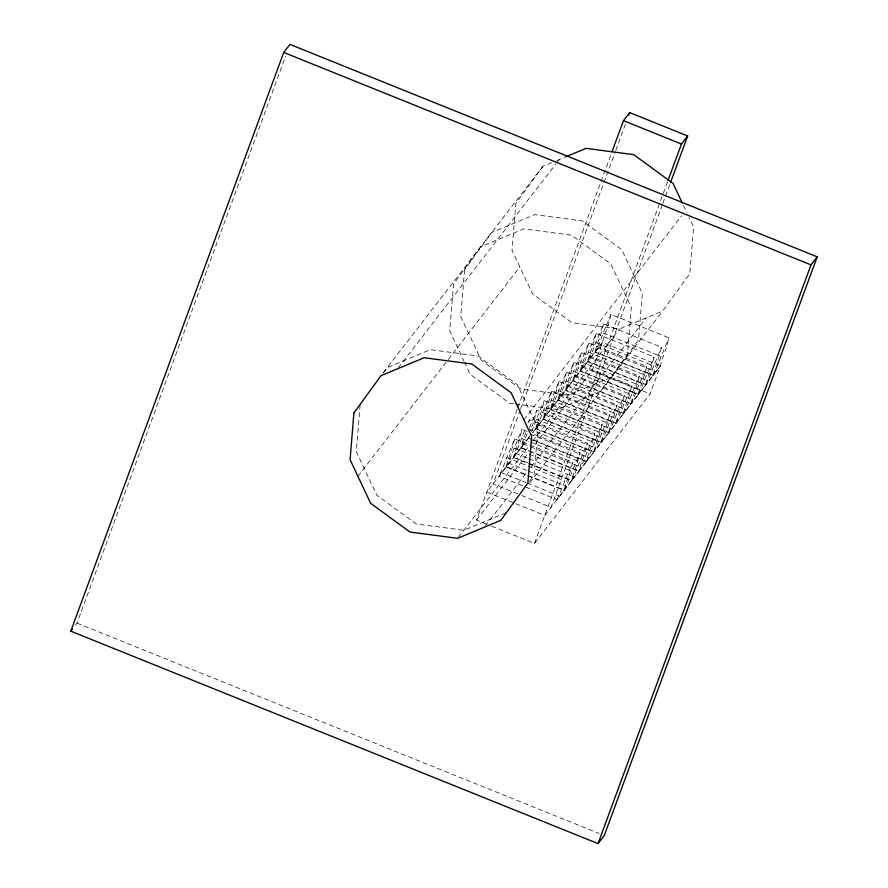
<?xml version="1.0" encoding="UTF-8"?>
<svg xmlns="http://www.w3.org/2000/svg" width="888" height="888" viewBox="0 0 888 888"><rect width="100%" height="100%" fill="white"/><g stroke="black" fill="none" stroke-linecap="round" stroke-linejoin="round"><path stroke-width="0.67" stroke-dasharray="4.44 3.33" d="M514.663 438.85L511.277 451.271A20.491 1.931 -68 0 0 506.171 466.999L498.967 476.212L556.942 499.6L564.146 490.387A20.491 1.931 -68 0 1 569.252 474.658L572.638 462.237L514.663 438.85L506.815 457.531A20.491 1.931 -68 0 1 500.921 472.061L498.967 476.212M527.095 431.424L522.055 429.392L518.67 441.813A20.491 1.931 -68 0 0 513.564 457.542L506.36 466.755L564.335 490.143L571.528 480.93A20.491 1.931 -68 0 1 576.645 465.201L580.03 452.78L533.399 433.966M528.848 463.236L571.694 480.519L578.898 471.306A20.491 1.931 -68 0 1 584.004 455.588L587.39 443.156L529.415 419.769L528.638 424.209M527.161 433.777A20.491 1.931 -68 0 1 523.099 443.445L521.145 447.596L579.109 470.984L586.313 461.782A20.491 1.931 -68 0 1 591.419 446.054L594.805 433.633L536.84 410.234L533.455 422.666A20.491 1.931 -68 0 0 530.436 430.913M529.459 436.03L528.56 437.951L586.524 461.338L593.728 452.136A20.491 1.931 -68 0 1 598.834 436.408L602.219 423.987L544.255 400.588L540.87 413.02A20.491 1.931 -68 0 0 535.753 428.738L532.556 432.833M551.637 391.131L548.251 403.563A20.491 1.931 -68 0 0 543.145 419.28L535.941 428.493L593.917 451.881L601.12 442.679A20.491 1.931 -68 0 1 606.226 426.95L609.612 414.53L551.637 391.131L543.789 409.812A20.491 1.931 -68 0 1 537.906 424.342L535.941 428.493M559.007 381.507L555.622 393.939A20.491 1.931 -68 0 0 550.505 409.657L543.312 418.87L601.287 442.257L608.48 433.055A20.491 1.931 -68 0 1 613.597 417.327L616.982 404.906L559.007 381.507L551.159 400.188A20.491 1.931 -68 0 1 545.265 414.718L543.312 418.87M566.422 371.983L563.036 384.404A20.491 1.931 -68 0 0 557.93 400.133L550.726 409.335L608.702 432.734L615.895 423.521A20.491 1.931 -68 0 1 621.012 407.792L624.397 395.371L566.422 371.983L558.574 390.665A20.491 1.931 -68 0 1 552.68 405.194L550.726 409.335M573.837 362.337L570.451 374.758A20.491 1.931 -68 0 0 565.345 390.487L558.141 399.689L616.117 423.088L623.309 413.875A20.491 1.931 -68 0 1 628.427 398.146L631.812 385.725L573.837 362.337L565.989 381.019A20.491 1.931 -68 0 1 560.095 395.549L558.141 399.689M581.374 352.691L577.988 365.112A20.491 1.931 -68 0 0 572.882 380.841L565.678 390.043L623.654 413.431L630.846 404.229A20.491 1.931 -68 0 1 635.963 388.5L639.349 376.079L581.374 352.691L573.526 371.362A20.491 1.931 -68 0 1 567.632 385.892L565.678 390.043M588.733 343.068L585.347 355.489A20.491 1.931 -68 0 0 580.241 371.217L573.038 380.419L631.013 403.818L638.217 394.605A20.491 1.931 -68 0 1 643.323 378.876L646.708 366.455L588.733 343.068L580.885 361.749A20.491 1.931 -68 0 1 574.991 376.279L573.038 380.419M596.159 333.533L592.773 345.954A20.491 1.931 -68 0 0 587.656 361.682L580.463 370.895L638.428 394.283L645.632 385.07A20.491 1.931 -68 0 1 650.738 369.341L654.123 356.921L596.159 333.533L588.311 352.214A20.491 1.931 -68 0 1 582.417 366.744L580.463 370.895M603.574 323.887L600.188 336.308A20.491 1.931 -68 0 0 595.071 352.036L587.878 361.25L645.842 384.637L653.046 375.424A20.491 1.931 -68 0 1 658.152 359.696L661.538 347.275L603.574 323.887L595.726 342.568A20.491 1.931 -68 0 1 589.832 357.098L587.878 361.25M491.63 526.14L534.498 543.412L650.105 393.906L660.417 365.9A20.491 1.931 -68 0 1 665.567 350.216L668.953 337.795L610.977 314.408L607.592 326.828A20.491 1.931 -68 0 0 602.486 342.557L592.118 370.54L533.044 446.93M360.128 404.928L356.321 451.637L376.845 495.215L416.195 523.998L463.836 530.258L506.993 512.332M75.469 625.13L77.023 623.121L285.647 56.099M486.591 524.109L476.501 520.046L517.382 408.924M517.859 407.625L611.51 153.113M520.268 409.967L493.029 483.982L518.248 494.139M520.745 408.669L615.351 151.548M615.828 150.25L625.851 122.977M534.498 543.412L667.587 181.674M662.348 204.784L551.026 507.348L519.513 494.649M662.825 203.485L669.996 184.005M506.36 466.755L508.313 462.604A20.491 1.931 -68 0 0 514.208 448.074L522.055 429.392M527.583 462.726L513.719 457.131L515.673 452.98A20.491 1.931 -68 0 0 521.567 438.45L525.407 428.638M529.448 427.705L536.84 410.234M531.535 431.49A20.491 1.931 -68 0 0 536.408 419.269L544.255 400.588M532.889 432.445L602.419 342.535L660.45 365.945L653.257 375.158L595.282 351.77L597.236 347.619A20.491 1.931 -68 0 0 603.13 333.089L610.977 314.408M556.942 499.6L558.896 495.449A20.491 1.931 -68 0 0 564.79 480.919L572.638 462.237M564.335 490.143L566.289 485.991A20.491 1.931 -68 0 0 572.183 471.461L580.03 452.78M571.694 480.519L573.648 476.368A20.491 1.931 -68 0 0 579.542 461.838L587.39 443.156M579.109 470.984L581.063 466.833A20.491 1.931 -68 0 0 586.957 452.303L594.805 433.633M586.524 461.338L588.478 457.187A20.491 1.931 -68 0 0 594.372 442.657L602.219 423.987M593.917 451.881L595.87 447.73A20.491 1.931 -68 0 0 601.764 433.2L609.612 414.53M601.287 442.257L603.241 438.117A20.491 1.931 -68 0 0 609.135 423.587L616.982 404.906M608.702 432.734L610.655 428.582A20.491 1.931 -68 0 0 616.55 414.052L624.397 395.371M616.117 423.088L618.07 418.936A20.491 1.931 -68 0 0 623.964 404.406L631.812 385.725M623.654 413.431L625.607 409.29A20.491 1.931 -68 0 0 631.501 394.76L639.349 376.079M631.013 403.818L632.966 399.667A20.491 1.931 -68 0 0 638.861 385.137L646.708 366.455M638.428 394.283L640.381 390.132A20.491 1.931 -68 0 0 646.275 375.602L654.123 356.921M645.842 384.637L647.796 380.486A20.491 1.931 -68 0 0 653.69 365.956L661.538 347.275M653.257 375.158L655.211 371.006A20.491 1.931 -68 0 0 661.105 356.476L668.953 337.795M527.949 422.888L529.415 419.769M383.25 373.093L387.235 367.61L430.391 349.683L478.033 355.955L517.382 384.737L537.906 428.316L534.099 475.025L529.315 481.607M551.77 162.615L542.923 166.3L515.806 203.607L512.01 250.316L532.534 293.895L571.883 322.677L619.513 328.949L662.67 311.022L689.787 273.704L693.584 227.006L689.121 217.516M383.35 372.638L542.923 166.3M398.224 367.832L555.999 163.814M556.832 162.726L559.362 159.463M357.908 476.29L519.824 266.922M523.865 419.769L681.573 215.84M529.492 436.829L486.802 492.041L544.799 515.406L660.417 365.9M458.386 537.307L529.47 445.388M532.844 441.036L619.513 328.949M476.501 520.046L527.983 453.479M485.103 526.207L527.583 471.284M530.946 466.933L646.231 317.849M529.714 482.961L662.67 311.022M595.282 351.77L602.486 342.557M513.719 457.131L520.923 447.918A20.491 1.931 -68 0 1 526.029 432.19M521.145 447.596L528.338 438.383A20.491 1.931 -68 0 1 528.971 435.664M556.832 160.517L564.446 157.354M513.697 403.74L509.612 403.208L470.263 374.425L464.48 362.16M515.051 403.918L557.242 409.479L600.399 391.553L627.516 354.234L631.312 307.526L610.789 263.947L571.439 235.165L523.798 228.893L480.641 246.82L453.535 284.138L449.728 330.847L463.902 360.939M603.13 333.089L661.105 356.476M595.726 342.568L653.69 365.956M597.091 347.918L655.067 371.306M595.071 352.036L653.046 375.424M588.311 352.214L646.275 375.602M589.688 357.398L647.663 380.786M587.656 361.682L645.632 385.07M580.885 361.749L638.861 385.137M592.118 370.54L650.105 393.906M582.273 367.044L640.248 390.431M580.241 371.217L638.217 394.605M573.526 371.362L631.501 394.76M574.858 376.568L632.833 399.966M572.882 380.841L630.846 404.229M565.989 381.019L623.964 404.406M567.488 386.191L625.463 409.59M565.345 390.487L623.309 413.875M558.574 390.665L616.55 414.052M559.951 395.837L617.926 419.236M557.93 400.133L615.895 423.521M551.159 400.188L609.135 423.587M552.536 405.483L610.511 428.882M550.505 409.657L608.48 433.055M543.789 409.812L601.764 433.2M545.121 415.018L603.096 438.406M543.145 419.28L601.12 442.679M536.408 419.269L594.372 442.657M537.762 424.642L595.737 448.029M535.753 428.738L593.728 452.136M528.993 428.915L586.957 452.303M530.369 434.099L588.344 457.487M530.858 439.405L586.313 461.782M521.567 438.45L529.137 441.503M530.391 442.013L579.542 461.838M522.954 443.745L529.259 446.287M530.513 446.797L580.93 467.132M520.923 447.918L528.482 450.971M529.748 451.481L578.898 471.306M514.208 448.074L528.071 453.668M529.337 454.179L572.183 471.461M515.54 453.28L528.138 458.363M529.403 458.874L573.515 476.667M513.564 457.542L527.428 463.136M528.682 463.647L571.528 480.93M506.815 457.531L526.984 465.667M528.238 466.167L564.79 480.919M508.169 462.903L527.084 470.529M528.338 471.04L566.144 486.291M506.171 466.999L564.146 490.387M500.788 472.361L525.985 482.528M527.25 483.039L558.752 495.748M77.023 623.121L599.134 833.477M683.46 205.494L686.89 212.776M464.546 269.897L460.739 316.605L481.263 360.195L520.623 388.966L568.253 395.238L611.41 377.311L638.516 339.993L642.324 293.295L621.8 249.706L582.45 220.923L534.809 214.663L491.652 232.589L464.546 269.897"/><path stroke-width="1.33" d="M70.796 631.168L283.727 52.448L289.954 44.4L817.204 256.832L604.273 835.553L598.046 843.6L70.796 631.168L72.361 629.159M611.987 151.815L623.454 120.646L629.681 112.598L687.667 135.964L670.473 182.706M628.726 115.196L629.681 112.598M668.065 180.375L681.44 144.011L687.667 135.964M598.046 843.6L810.977 264.879L817.204 256.832M565.723 156.821L586.08 148.374L633.71 154.634L673.06 183.416L682.306 203.041M623.454 120.646L681.44 144.011M283.727 52.448L810.977 264.879M353.901 412.976L350.094 459.684L370.618 503.263L409.967 532.045L457.609 538.317L500.765 520.39L527.872 483.072L531.679 436.363L511.155 392.785L471.806 364.002L424.164 357.742L381.008 375.668L353.901 412.976"/></g></svg>
